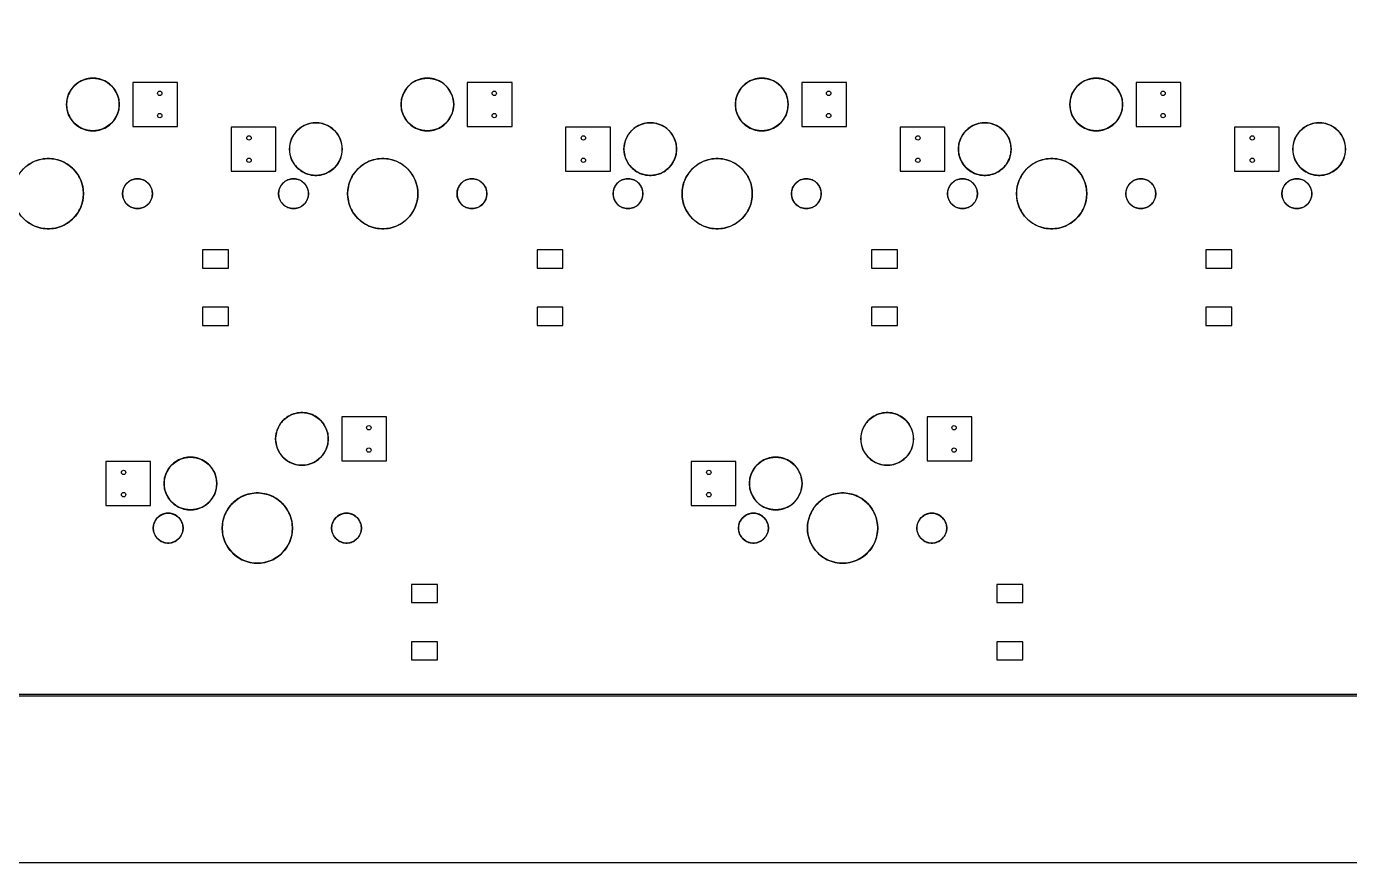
# Model space of a CAD drawing. Header units: millimetres. Extents: x 0 to 248, y 0 to 95.
# Drawn here: x 51.1 to 126.5, y 0 to 47.6 of the extents above; entities that cross this region are included whole.
import ezdxf

# ---------------------------------------------------------------- set-up
doc = ezdxf.new("R2010")
doc.units = ezdxf.units.MM

msp = doc.modelspace()

# ---------------------------------------------------------------- linework, layer by layer
at = {"layer": '16_copper'}
for points in [[(59.753, 44.43), (57.203, 44.43), (57.203, 41.93), (59.753, 41.93)], [(78.803, 44.43), (76.252, 44.43), (76.252, 41.93), (78.803, 41.93)], [(97.853, 44.43), (95.303, 44.43), (95.303, 41.93), (97.853, 41.93)], [(116.903, 44.43), (114.353, 44.43), (114.353, 41.93), (116.903, 41.93)], [(65.353, 41.89), (62.803, 41.89), (62.803, 39.39), (65.353, 39.39)], [(84.403, 41.89), (81.853, 41.89), (81.853, 39.39), (84.403, 39.39)], [(103.453, 41.89), (100.903, 41.89), (100.903, 39.39), (103.453, 39.39)], [(122.503, 41.89), (119.953, 41.89), (119.953, 39.39), (122.503, 39.39)], [(62.65, 34.896), (61.175, 34.896), (61.175, 33.859), (62.65, 33.859)], [(81.7, 34.896), (80.226, 34.896), (80.226, 33.859), (81.7, 33.859)], [(100.75, 34.896), (99.276, 34.896), (99.276, 33.859), (100.75, 33.859)], [(119.8, 34.896), (118.326, 34.896), (118.326, 33.859), (119.8, 33.859)], [(62.65, 31.626), (61.175, 31.626), (61.175, 30.589), (62.65, 30.589)], [(81.7, 31.626), (80.226, 31.626), (80.226, 30.589), (81.7, 30.589)], [(100.75, 31.626), (99.276, 31.626), (99.276, 30.589), (100.75, 30.589)], [(119.8, 31.626), (118.326, 31.626), (118.326, 30.589), (119.8, 30.589)], [(71.659, 25.38), (69.109, 25.38), (69.109, 22.88), (71.659, 22.88)], [(104.996, 25.38), (102.446, 25.38), (102.446, 22.88), (104.996, 22.88)], [(58.209, 22.84), (55.659, 22.84), (55.659, 20.34), (58.209, 20.34)], [(91.546, 22.84), (88.996, 22.84), (88.996, 20.34), (91.546, 20.34)], [(74.556, 15.846), (73.082, 15.846), (73.082, 14.809), (74.556, 14.809)], [(107.893, 15.846), (106.419, 15.846), (106.419, 14.809), (107.893, 14.809)], [(74.556, 12.576), (73.082, 12.576), (73.082, 11.539), (74.556, 11.539)], [(107.893, 12.576), (106.419, 12.576), (106.419, 11.539), (107.893, 11.539)]]:
    msp.add_lwpolyline(points, close=True, dxfattribs=at)
at = {"layer": '1_copper'}
msp.add_lwpolyline([(9.563, 9.563), (9.563, 85.687), (238.087, 85.687), (238.087, 9.563)], close=True, dxfattribs=at)
msp.add_lwpolyline([(9.525, 9.487), (238.125, 9.487)], dxfattribs=at)
at = {"layer": 'drills_NPTH'}
for centre, radius in [((54.928, 43.18), 1.5), ((73.978, 43.18), 1.5), ((93.028, 43.18), 1.5), ((112.078, 43.18), 1.5), ((67.627, 40.64), 1.5), ((86.678, 40.64), 1.5), ((105.728, 40.64), 1.5), ((124.778, 40.64), 1.5), ((52.388, 38.1), 2), ((71.438, 38.1), 2), ((90.488, 38.1), 2), ((109.538, 38.1), 2), ((57.468, 38.1), 0.85), ((66.358, 38.1), 0.85), ((76.517, 38.1), 0.85), ((85.407, 38.1), 0.85), ((95.568, 38.1), 0.85), ((104.458, 38.1), 0.85), ((114.618, 38.1), 0.85), ((123.508, 38.1), 0.85), ((66.834, 24.13), 1.5), ((100.171, 24.13), 1.5), ((60.484, 21.59), 1.5), ((93.821, 21.59), 1.5), ((64.294, 19.05), 2), ((97.631, 19.05), 2), ((59.214, 19.05), 0.85), ((69.374, 19.05), 0.85), ((92.551, 19.05), 0.85), ((102.711, 19.05), 0.85)]:
    msp.add_circle(centre, radius, dxfattribs=at)
at = {"layer": 'drills_PTH'}
for centre in [(58.738, 43.815), (77.788, 43.815), (96.838, 43.815), (115.888, 43.815), (58.738, 42.545), (77.788, 42.545), (96.838, 42.545), (115.888, 42.545), (63.818, 41.275), (82.868, 41.275), (101.918, 41.275), (120.968, 41.275), (63.818, 40.005), (82.868, 40.005), (101.918, 40.005), (120.968, 40.005), (70.644, 24.765), (103.981, 24.765), (70.644, 23.495), (103.981, 23.495), (56.674, 22.225), (90.011, 22.225), (56.674, 20.955), (90.011, 20.955)]:
    msp.add_circle(centre, 0.125, dxfattribs=at)
at = {"layer": 'holes'}
for points in [[(53.428, 43.126), (53.435, 43.02), (53.45, 42.913), (53.473, 42.809), (53.503, 42.706), (53.541, 42.606), (53.585, 42.508), (53.637, 42.414), (53.695, 42.324), (53.759, 42.238), (53.829, 42.157), (53.905, 42.081), (53.986, 42.011), (54.071, 41.947), (54.162, 41.889), (54.256, 41.838), (54.353, 41.793), (54.454, 41.756), (54.556, 41.726), (54.661, 41.703), (54.767, 41.688), (54.874, 41.68), (54.981, 41.68), (55.088, 41.688), (55.194, 41.703), (55.299, 41.726), (55.402, 41.756), (55.502, 41.793), (55.599, 41.838), (55.693, 41.889), (55.784, 41.947), (55.869, 42.011), (55.95, 42.081), (56.026, 42.157), (56.096, 42.238), (56.16, 42.324), (56.218, 42.414), (56.27, 42.508), (56.314, 42.606), (56.352, 42.706), (56.382, 42.809), (56.405, 42.913), (56.42, 43.02), (56.428, 43.126), (56.428, 43.234), (56.42, 43.34), (56.405, 43.447), (56.382, 43.551), (56.352, 43.654), (56.314, 43.754), (56.27, 43.852), (56.218, 43.946), (56.16, 44.036), (56.096, 44.122), (56.026, 44.203), (55.95, 44.279), (55.869, 44.349), (55.784, 44.413), (55.693, 44.471), (55.599, 44.522), (55.502, 44.567), (55.402, 44.604), (55.299, 44.634), (55.194, 44.657), (55.088, 44.672), (54.981, 44.68), (54.874, 44.68), (54.767, 44.672), (54.661, 44.657), (54.556, 44.634), (54.454, 44.604), (54.353, 44.567), (54.256, 44.522), (54.162, 44.471), (54.071, 44.413), (53.986, 44.349), (53.905, 44.279), (53.829, 44.203), (53.759, 44.122), (53.695, 44.036), (53.637, 43.946), (53.585, 43.852), (53.541, 43.754), (53.503, 43.654), (53.473, 43.551), (53.45, 43.447), (53.435, 43.34), (53.428, 43.234), (53.428, 43.126)], [(72.478, 43.126), (72.485, 43.02), (72.5, 42.913), (72.523, 42.809), (72.553, 42.706), (72.591, 42.606), (72.635, 42.508), (72.687, 42.414), (72.745, 42.324), (72.809, 42.238), (72.879, 42.157), (72.955, 42.081), (73.036, 42.011), (73.121, 41.947), (73.212, 41.889), (73.306, 41.838), (73.403, 41.793), (73.504, 41.756), (73.606, 41.726), (73.711, 41.703), (73.817, 41.688), (73.924, 41.68), (74.031, 41.68), (74.138, 41.688), (74.244, 41.703), (74.349, 41.726), (74.452, 41.756), (74.552, 41.793), (74.649, 41.838), (74.743, 41.889), (74.834, 41.947), (74.919, 42.011), (75, 42.081), (75.076, 42.157), (75.146, 42.238), (75.21, 42.324), (75.268, 42.414), (75.32, 42.508), (75.364, 42.606), (75.402, 42.706), (75.432, 42.809), (75.455, 42.913), (75.47, 43.02), (75.478, 43.126), (75.478, 43.234), (75.47, 43.34), (75.455, 43.447), (75.432, 43.551), (75.402, 43.654), (75.364, 43.754), (75.32, 43.852), (75.268, 43.946), (75.21, 44.036), (75.146, 44.122), (75.076, 44.203), (75, 44.279), (74.919, 44.349), (74.834, 44.413), (74.743, 44.471), (74.649, 44.522), (74.552, 44.567), (74.452, 44.604), (74.349, 44.634), (74.244, 44.657), (74.138, 44.672), (74.031, 44.68), (73.924, 44.68), (73.817, 44.672), (73.711, 44.657), (73.606, 44.634), (73.504, 44.604), (73.403, 44.567), (73.306, 44.522), (73.212, 44.471), (73.121, 44.413), (73.036, 44.349), (72.955, 44.279), (72.879, 44.203), (72.809, 44.122), (72.745, 44.036), (72.687, 43.946), (72.635, 43.852), (72.591, 43.754), (72.553, 43.654), (72.523, 43.551), (72.5, 43.447), (72.485, 43.34), (72.478, 43.234), (72.478, 43.126)], [(91.528, 43.126), (91.535, 43.02), (91.55, 42.913), (91.573, 42.809), (91.603, 42.706), (91.641, 42.606), (91.685, 42.508), (91.737, 42.414), (91.795, 42.324), (91.859, 42.238), (91.929, 42.157), (92.005, 42.081), (92.086, 42.011), (92.171, 41.947), (92.262, 41.889), (92.356, 41.838), (92.453, 41.793), (92.553, 41.756), (92.656, 41.726), (92.761, 41.703), (92.867, 41.688), (92.974, 41.68), (93.081, 41.68), (93.188, 41.688), (93.294, 41.703), (93.399, 41.726), (93.502, 41.756), (93.602, 41.793), (93.699, 41.838), (93.793, 41.889), (93.884, 41.947), (93.969, 42.011), (94.05, 42.081), (94.126, 42.157), (94.196, 42.238), (94.26, 42.324), (94.318, 42.414), (94.37, 42.508), (94.414, 42.606), (94.452, 42.706), (94.482, 42.809), (94.505, 42.913), (94.52, 43.02), (94.528, 43.126), (94.528, 43.234), (94.52, 43.34), (94.505, 43.447), (94.482, 43.551), (94.452, 43.654), (94.414, 43.754), (94.37, 43.852), (94.318, 43.946), (94.26, 44.036), (94.196, 44.122), (94.126, 44.203), (94.05, 44.279), (93.969, 44.349), (93.884, 44.413), (93.793, 44.471), (93.699, 44.522), (93.602, 44.567), (93.502, 44.604), (93.399, 44.634), (93.294, 44.657), (93.188, 44.672), (93.081, 44.68), (92.974, 44.68), (92.867, 44.672), (92.761, 44.657), (92.656, 44.634), (92.553, 44.604), (92.453, 44.567), (92.356, 44.522), (92.262, 44.471), (92.171, 44.413), (92.086, 44.349), (92.005, 44.279), (91.929, 44.203), (91.859, 44.122), (91.795, 44.036), (91.737, 43.946), (91.685, 43.852), (91.641, 43.754), (91.603, 43.654), (91.573, 43.551), (91.55, 43.447), (91.535, 43.34), (91.528, 43.234), (91.528, 43.126)], [(110.578, 43.126), (110.585, 43.02), (110.6, 42.913), (110.623, 42.809), (110.653, 42.706), (110.691, 42.606), (110.735, 42.508), (110.787, 42.414), (110.845, 42.324), (110.909, 42.238), (110.979, 42.157), (111.055, 42.081), (111.136, 42.011), (111.221, 41.947), (111.312, 41.889), (111.406, 41.838), (111.503, 41.793), (111.604, 41.756), (111.706, 41.726), (111.811, 41.703), (111.917, 41.688), (112.024, 41.68), (112.131, 41.68), (112.238, 41.688), (112.344, 41.703), (112.449, 41.726), (112.552, 41.756), (112.652, 41.793), (112.749, 41.838), (112.843, 41.889), (112.934, 41.947), (113.019, 42.011), (113.1, 42.081), (113.176, 42.157), (113.246, 42.238), (113.31, 42.324), (113.368, 42.414), (113.42, 42.508), (113.464, 42.606), (113.502, 42.706), (113.532, 42.809), (113.555, 42.913), (113.57, 43.02), (113.578, 43.126), (113.578, 43.234), (113.57, 43.34), (113.555, 43.447), (113.532, 43.551), (113.502, 43.654), (113.464, 43.754), (113.42, 43.852), (113.368, 43.946), (113.31, 44.036), (113.246, 44.122), (113.176, 44.203), (113.1, 44.279), (113.019, 44.349), (112.934, 44.413), (112.843, 44.471), (112.749, 44.522), (112.652, 44.567), (112.552, 44.604), (112.449, 44.634), (112.344, 44.657), (112.238, 44.672), (112.131, 44.68), (112.024, 44.68), (111.917, 44.672), (111.811, 44.657), (111.706, 44.634), (111.604, 44.604), (111.503, 44.567), (111.406, 44.522), (111.312, 44.471), (111.221, 44.413), (111.136, 44.349), (111.055, 44.279), (110.979, 44.203), (110.909, 44.122), (110.845, 44.036), (110.787, 43.946), (110.735, 43.852), (110.691, 43.754), (110.653, 43.654), (110.623, 43.551), (110.6, 43.447), (110.585, 43.34), (110.578, 43.234), (110.578, 43.126)], [(66.127, 40.586), (66.135, 40.48), (66.15, 40.373), (66.173, 40.269), (66.203, 40.166), (66.241, 40.066), (66.285, 39.968), (66.337, 39.874), (66.395, 39.784), (66.459, 39.698), (66.529, 39.617), (66.605, 39.541), (66.686, 39.471), (66.771, 39.407), (66.862, 39.349), (66.956, 39.298), (67.053, 39.253), (67.154, 39.216), (67.256, 39.186), (67.361, 39.163), (67.467, 39.148), (67.574, 39.14), (67.681, 39.14), (67.788, 39.148), (67.894, 39.163), (67.999, 39.186), (68.102, 39.216), (68.202, 39.253), (68.299, 39.298), (68.393, 39.349), (68.484, 39.407), (68.569, 39.471), (68.65, 39.541), (68.726, 39.617), (68.796, 39.698), (68.86, 39.784), (68.918, 39.874), (68.97, 39.968), (69.014, 40.066), (69.052, 40.166), (69.082, 40.269), (69.105, 40.373), (69.12, 40.48), (69.127, 40.586), (69.127, 40.694), (69.12, 40.8), (69.105, 40.907), (69.082, 41.011), (69.052, 41.114), (69.014, 41.214), (68.97, 41.312), (68.918, 41.406), (68.86, 41.496), (68.796, 41.582), (68.726, 41.663), (68.65, 41.739), (68.569, 41.809), (68.484, 41.873), (68.393, 41.931), (68.299, 41.982), (68.202, 42.027), (68.102, 42.064), (67.999, 42.094), (67.894, 42.117), (67.788, 42.132), (67.681, 42.14), (67.574, 42.14), (67.467, 42.132), (67.361, 42.117), (67.256, 42.094), (67.154, 42.064), (67.053, 42.027), (66.956, 41.982), (66.862, 41.931), (66.771, 41.873), (66.686, 41.809), (66.605, 41.739), (66.529, 41.663), (66.459, 41.582), (66.395, 41.496), (66.337, 41.406), (66.285, 41.312), (66.241, 41.214), (66.203, 41.114), (66.173, 41.011), (66.15, 40.907), (66.135, 40.8), (66.127, 40.694), (66.127, 40.586)], [(85.178, 40.586), (85.185, 40.48), (85.2, 40.373), (85.223, 40.269), (85.253, 40.166), (85.291, 40.066), (85.335, 39.968), (85.387, 39.874), (85.445, 39.784), (85.509, 39.698), (85.579, 39.617), (85.655, 39.541), (85.736, 39.471), (85.821, 39.407), (85.912, 39.349), (86.006, 39.298), (86.103, 39.253), (86.204, 39.216), (86.306, 39.186), (86.411, 39.163), (86.517, 39.148), (86.624, 39.14), (86.731, 39.14), (86.838, 39.148), (86.944, 39.163), (87.049, 39.186), (87.151, 39.216), (87.252, 39.253), (87.349, 39.298), (87.443, 39.349), (87.534, 39.407), (87.619, 39.471), (87.7, 39.541), (87.776, 39.617), (87.846, 39.698), (87.91, 39.784), (87.968, 39.874), (88.02, 39.968), (88.064, 40.066), (88.102, 40.166), (88.132, 40.269), (88.155, 40.373), (88.17, 40.48), (88.178, 40.586), (88.178, 40.694), (88.17, 40.8), (88.155, 40.907), (88.132, 41.011), (88.102, 41.114), (88.064, 41.214), (88.02, 41.312), (87.968, 41.406), (87.91, 41.496), (87.846, 41.582), (87.776, 41.663), (87.7, 41.739), (87.619, 41.809), (87.534, 41.873), (87.443, 41.931), (87.349, 41.982), (87.252, 42.027), (87.151, 42.064), (87.049, 42.094), (86.944, 42.117), (86.838, 42.132), (86.731, 42.14), (86.624, 42.14), (86.517, 42.132), (86.411, 42.117), (86.306, 42.094), (86.204, 42.064), (86.103, 42.027), (86.006, 41.982), (85.912, 41.931), (85.821, 41.873), (85.736, 41.809), (85.655, 41.739), (85.579, 41.663), (85.509, 41.582), (85.445, 41.496), (85.387, 41.406), (85.335, 41.312), (85.291, 41.214), (85.253, 41.114), (85.223, 41.011), (85.2, 40.907), (85.185, 40.8), (85.178, 40.694), (85.178, 40.586)], [(104.228, 40.586), (104.235, 40.48), (104.25, 40.373), (104.273, 40.269), (104.303, 40.166), (104.341, 40.066), (104.385, 39.968), (104.437, 39.874), (104.495, 39.784), (104.559, 39.698), (104.629, 39.617), (104.705, 39.541), (104.786, 39.471), (104.871, 39.407), (104.962, 39.349), (105.056, 39.298), (105.153, 39.253), (105.254, 39.216), (105.356, 39.186), (105.461, 39.163), (105.567, 39.148), (105.674, 39.14), (105.781, 39.14), (105.888, 39.148), (105.994, 39.163), (106.099, 39.186), (106.202, 39.216), (106.302, 39.253), (106.399, 39.298), (106.493, 39.349), (106.584, 39.407), (106.669, 39.471), (106.75, 39.541), (106.826, 39.617), (106.896, 39.698), (106.96, 39.784), (107.018, 39.874), (107.07, 39.968), (107.114, 40.066), (107.152, 40.166), (107.182, 40.269), (107.205, 40.373), (107.22, 40.48), (107.228, 40.586), (107.228, 40.694), (107.22, 40.8), (107.205, 40.907), (107.182, 41.011), (107.152, 41.114), (107.114, 41.214), (107.07, 41.312), (107.018, 41.406), (106.96, 41.496), (106.896, 41.582), (106.826, 41.663), (106.75, 41.739), (106.669, 41.809), (106.584, 41.873), (106.493, 41.931), (106.399, 41.982), (106.302, 42.027), (106.202, 42.064), (106.099, 42.094), (105.994, 42.117), (105.888, 42.132), (105.781, 42.14), (105.674, 42.14), (105.567, 42.132), (105.461, 42.117), (105.356, 42.094), (105.254, 42.064), (105.153, 42.027), (105.056, 41.982), (104.962, 41.931), (104.871, 41.873), (104.786, 41.809), (104.705, 41.739), (104.629, 41.663), (104.559, 41.582), (104.495, 41.496), (104.437, 41.406), (104.385, 41.312), (104.341, 41.214), (104.303, 41.114), (104.273, 41.011), (104.25, 40.907), (104.235, 40.8), (104.228, 40.694), (104.228, 40.586)], [(123.278, 40.586), (123.285, 40.48), (123.3, 40.373), (123.323, 40.269), (123.353, 40.166), (123.391, 40.066), (123.435, 39.968), (123.487, 39.874), (123.545, 39.784), (123.609, 39.698), (123.679, 39.617), (123.755, 39.541), (123.836, 39.471), (123.921, 39.407), (124.012, 39.349), (124.106, 39.298), (124.203, 39.253), (124.303, 39.216), (124.406, 39.186), (124.511, 39.163), (124.617, 39.148), (124.724, 39.14), (124.831, 39.14), (124.938, 39.148), (125.044, 39.163), (125.149, 39.186), (125.252, 39.216), (125.352, 39.253), (125.449, 39.298), (125.543, 39.349), (125.634, 39.407), (125.719, 39.471), (125.8, 39.541), (125.876, 39.617), (125.946, 39.698), (126.01, 39.784), (126.068, 39.874), (126.12, 39.968), (126.164, 40.066), (126.202, 40.166), (126.232, 40.269), (126.255, 40.373), (126.27, 40.48), (126.278, 40.586), (126.278, 40.694), (126.27, 40.8), (126.255, 40.907), (126.232, 41.011), (126.202, 41.114), (126.164, 41.214), (126.12, 41.312), (126.068, 41.406), (126.01, 41.496), (125.946, 41.582), (125.876, 41.663), (125.8, 41.739), (125.719, 41.809), (125.634, 41.873), (125.543, 41.931), (125.449, 41.982), (125.352, 42.027), (125.252, 42.064), (125.149, 42.094), (125.044, 42.117), (124.938, 42.132), (124.831, 42.14), (124.724, 42.14), (124.617, 42.132), (124.511, 42.117), (124.406, 42.094), (124.303, 42.064), (124.203, 42.027), (124.106, 41.982), (124.012, 41.931), (123.921, 41.873), (123.836, 41.809), (123.755, 41.739), (123.679, 41.663), (123.609, 41.582), (123.545, 41.496), (123.487, 41.406), (123.435, 41.312), (123.391, 41.214), (123.353, 41.114), (123.323, 41.011), (123.3, 40.907), (123.285, 40.8), (123.278, 40.694), (123.278, 40.586)], [(69.438, 38.04), (69.445, 37.919), (69.459, 37.799), (69.481, 37.68), (69.51, 37.563), (69.546, 37.447), (69.589, 37.334), (69.639, 37.224), (69.695, 37.117), (69.757, 37.014), (69.826, 36.914), (69.9, 36.819), (69.981, 36.729), (70.066, 36.643), (70.156, 36.563), (70.252, 36.488), (70.351, 36.42), (70.455, 36.357), (70.562, 36.301), (70.672, 36.251), (70.785, 36.209), (70.9, 36.173), (71.018, 36.144), (71.136, 36.122), (71.256, 36.107), (71.377, 36.1), (71.498, 36.1), (71.619, 36.107), (71.739, 36.122), (71.857, 36.144), (71.975, 36.173), (72.09, 36.209), (72.203, 36.251), (72.313, 36.301), (72.42, 36.357), (72.524, 36.42), (72.623, 36.488), (72.719, 36.563), (72.809, 36.643), (72.894, 36.729), (72.975, 36.819), (73.049, 36.914), (73.118, 37.014), (73.18, 37.117), (73.236, 37.224), (73.286, 37.334), (73.329, 37.447), (73.365, 37.563), (73.394, 37.68), (73.416, 37.799), (73.43, 37.919), (73.438, 38.04), (73.438, 38.16), (73.43, 38.281), (73.416, 38.401), (73.394, 38.52), (73.365, 38.637), (73.329, 38.753), (73.286, 38.866), (73.236, 38.976), (73.18, 39.083), (73.118, 39.186), (73.049, 39.286), (72.975, 39.381), (72.894, 39.471), (72.809, 39.557), (72.719, 39.637), (72.623, 39.712), (72.524, 39.78), (72.42, 39.843), (72.313, 39.899), (72.203, 39.949), (72.09, 39.991), (71.975, 40.027), (71.857, 40.056), (71.739, 40.078), (71.619, 40.093), (71.498, 40.1), (71.377, 40.1), (71.256, 40.093), (71.136, 40.078), (71.018, 40.056), (70.9, 40.027), (70.785, 39.991), (70.672, 39.949), (70.562, 39.899), (70.455, 39.843), (70.351, 39.78), (70.252, 39.712), (70.156, 39.637), (70.066, 39.557), (69.981, 39.471), (69.9, 39.381), (69.826, 39.286), (69.757, 39.186), (69.695, 39.083), (69.639, 38.976), (69.589, 38.866), (69.546, 38.753), (69.51, 38.637), (69.481, 38.52), (69.459, 38.401), (69.445, 38.281), (69.438, 38.16), (69.438, 38.04)], [(88.487, 38.04), (88.495, 37.919), (88.509, 37.799), (88.531, 37.68), (88.56, 37.563), (88.596, 37.447), (88.639, 37.334), (88.689, 37.224), (88.745, 37.117), (88.807, 37.014), (88.876, 36.914), (88.95, 36.819), (89.031, 36.729), (89.116, 36.643), (89.206, 36.563), (89.302, 36.488), (89.401, 36.42), (89.505, 36.357), (89.612, 36.301), (89.722, 36.251), (89.835, 36.209), (89.95, 36.173), (90.068, 36.144), (90.186, 36.122), (90.306, 36.107), (90.427, 36.1), (90.548, 36.1), (90.669, 36.107), (90.789, 36.122), (90.907, 36.144), (91.025, 36.173), (91.14, 36.209), (91.253, 36.251), (91.363, 36.301), (91.47, 36.357), (91.574, 36.42), (91.673, 36.488), (91.769, 36.563), (91.859, 36.643), (91.944, 36.729), (92.025, 36.819), (92.099, 36.914), (92.168, 37.014), (92.23, 37.117), (92.286, 37.224), (92.336, 37.334), (92.379, 37.447), (92.415, 37.563), (92.444, 37.68), (92.466, 37.799), (92.48, 37.919), (92.488, 38.04), (92.488, 38.16), (92.48, 38.281), (92.466, 38.401), (92.444, 38.52), (92.415, 38.637), (92.379, 38.753), (92.336, 38.866), (92.286, 38.976), (92.23, 39.083), (92.168, 39.186), (92.099, 39.286), (92.025, 39.381), (91.944, 39.471), (91.859, 39.557), (91.769, 39.637), (91.673, 39.712), (91.574, 39.78), (91.47, 39.843), (91.363, 39.899), (91.253, 39.949), (91.14, 39.991), (91.025, 40.027), (90.907, 40.056), (90.789, 40.078), (90.669, 40.093), (90.548, 40.1), (90.427, 40.1), (90.306, 40.093), (90.186, 40.078), (90.068, 40.056), (89.95, 40.027), (89.835, 39.991), (89.722, 39.949), (89.612, 39.899), (89.505, 39.843), (89.401, 39.78), (89.302, 39.712), (89.206, 39.637), (89.116, 39.557), (89.031, 39.471), (88.95, 39.381), (88.876, 39.286), (88.807, 39.186), (88.745, 39.083), (88.689, 38.976), (88.639, 38.866), (88.596, 38.753), (88.56, 38.637), (88.531, 38.52), (88.509, 38.401), (88.495, 38.281), (88.487, 38.16), (88.487, 38.04)], [(107.538, 38.04), (107.545, 37.919), (107.559, 37.799), (107.581, 37.68), (107.61, 37.563), (107.646, 37.447), (107.689, 37.334), (107.739, 37.224), (107.795, 37.117), (107.857, 37.014), (107.926, 36.914), (108, 36.819), (108.081, 36.729), (108.166, 36.643), (108.256, 36.563), (108.352, 36.488), (108.451, 36.42), (108.555, 36.357), (108.662, 36.301), (108.772, 36.251), (108.885, 36.209), (109, 36.173), (109.118, 36.144), (109.236, 36.122), (109.356, 36.107), (109.477, 36.1), (109.598, 36.1), (109.719, 36.107), (109.839, 36.122), (109.957, 36.144), (110.075, 36.173), (110.19, 36.209), (110.303, 36.251), (110.413, 36.301), (110.52, 36.357), (110.624, 36.42), (110.723, 36.488), (110.819, 36.563), (110.909, 36.643), (110.994, 36.729), (111.075, 36.819), (111.149, 36.914), (111.218, 37.014), (111.28, 37.117), (111.336, 37.224), (111.386, 37.334), (111.429, 37.447), (111.465, 37.563), (111.494, 37.68), (111.516, 37.799), (111.53, 37.919), (111.538, 38.04), (111.538, 38.16), (111.53, 38.281), (111.516, 38.401), (111.494, 38.52), (111.465, 38.637), (111.429, 38.753), (111.386, 38.866), (111.336, 38.976), (111.28, 39.083), (111.218, 39.186), (111.149, 39.286), (111.075, 39.381), (110.994, 39.471), (110.909, 39.557), (110.819, 39.637), (110.723, 39.712), (110.624, 39.78), (110.52, 39.843), (110.413, 39.899), (110.303, 39.949), (110.19, 39.991), (110.075, 40.027), (109.957, 40.056), (109.839, 40.078), (109.719, 40.093), (109.598, 40.1), (109.477, 40.1), (109.356, 40.093), (109.236, 40.078), (109.118, 40.056), (109, 40.027), (108.885, 39.991), (108.772, 39.949), (108.662, 39.899), (108.555, 39.843), (108.451, 39.78), (108.352, 39.712), (108.256, 39.637), (108.166, 39.557), (108.081, 39.471), (108, 39.381), (107.926, 39.286), (107.857, 39.186), (107.795, 39.083), (107.739, 38.976), (107.689, 38.866), (107.646, 38.753), (107.61, 38.637), (107.581, 38.52), (107.559, 38.401), (107.545, 38.281), (107.538, 38.16), (107.538, 38.04)], [(56.617, 38.063), (56.624, 37.989), (56.637, 37.916), (56.656, 37.844), (56.681, 37.774), (56.713, 37.707), (56.75, 37.643), (56.793, 37.582), (56.84, 37.525), (56.893, 37.473), (56.95, 37.425), (57.01, 37.382), (57.075, 37.345), (57.142, 37.314), (57.212, 37.289), (57.283, 37.269), (57.356, 37.256), (57.43, 37.25), (57.505, 37.25), (57.579, 37.256), (57.652, 37.269), (57.723, 37.289), (57.793, 37.314), (57.86, 37.345), (57.925, 37.382), (57.985, 37.425), (58.042, 37.473), (58.095, 37.525), (58.142, 37.582), (58.185, 37.643), (58.222, 37.707), (58.254, 37.774), (58.279, 37.844), (58.298, 37.916), (58.311, 37.989), (58.318, 38.063), (58.318, 38.137), (58.311, 38.211), (58.298, 38.284), (58.279, 38.356), (58.254, 38.426), (58.222, 38.493), (58.185, 38.557), (58.142, 38.618), (58.095, 38.675), (58.042, 38.727), (57.985, 38.775), (57.925, 38.818), (57.86, 38.855), (57.793, 38.886), (57.723, 38.911), (57.652, 38.931), (57.579, 38.944), (57.505, 38.95), (57.43, 38.95), (57.356, 38.944), (57.283, 38.931), (57.212, 38.911), (57.142, 38.886), (57.075, 38.855), (57.01, 38.818), (56.95, 38.775), (56.893, 38.727), (56.84, 38.675), (56.793, 38.618), (56.75, 38.557), (56.713, 38.493), (56.681, 38.426), (56.656, 38.356), (56.637, 38.284), (56.624, 38.211), (56.617, 38.137), (56.617, 38.063)], [(65.508, 38.063), (65.514, 37.989), (65.527, 37.916), (65.546, 37.844), (65.571, 37.774), (65.603, 37.707), (65.64, 37.643), (65.683, 37.582), (65.73, 37.525), (65.783, 37.473), (65.84, 37.425), (65.9, 37.382), (65.965, 37.345), (66.032, 37.314), (66.102, 37.289), (66.173, 37.269), (66.246, 37.256), (66.32, 37.25), (66.395, 37.25), (66.469, 37.256), (66.542, 37.269), (66.613, 37.289), (66.683, 37.314), (66.75, 37.345), (66.815, 37.382), (66.875, 37.425), (66.932, 37.473), (66.985, 37.525), (67.032, 37.582), (67.075, 37.643), (67.112, 37.707), (67.144, 37.774), (67.169, 37.844), (67.188, 37.916), (67.201, 37.989), (67.208, 38.063), (67.208, 38.137), (67.201, 38.211), (67.188, 38.284), (67.169, 38.356), (67.144, 38.426), (67.112, 38.493), (67.075, 38.557), (67.032, 38.618), (66.985, 38.675), (66.932, 38.727), (66.875, 38.775), (66.815, 38.818), (66.75, 38.855), (66.683, 38.886), (66.613, 38.911), (66.542, 38.931), (66.469, 38.944), (66.395, 38.95), (66.32, 38.95), (66.246, 38.944), (66.173, 38.931), (66.102, 38.911), (66.032, 38.886), (65.965, 38.855), (65.9, 38.818), (65.84, 38.775), (65.783, 38.727), (65.73, 38.675), (65.683, 38.618), (65.64, 38.557), (65.603, 38.493), (65.571, 38.426), (65.546, 38.356), (65.527, 38.284), (65.514, 38.211), (65.508, 38.137), (65.508, 38.063)], [(75.668, 38.063), (75.674, 37.989), (75.687, 37.916), (75.706, 37.844), (75.731, 37.774), (75.763, 37.707), (75.8, 37.643), (75.843, 37.582), (75.89, 37.525), (75.943, 37.473), (76, 37.425), (76.06, 37.382), (76.125, 37.345), (76.192, 37.314), (76.262, 37.289), (76.333, 37.269), (76.406, 37.256), (76.48, 37.25), (76.555, 37.25), (76.629, 37.256), (76.702, 37.269), (76.773, 37.289), (76.843, 37.314), (76.91, 37.345), (76.975, 37.382), (77.035, 37.425), (77.092, 37.473), (77.145, 37.525), (77.192, 37.582), (77.235, 37.643), (77.272, 37.707), (77.304, 37.774), (77.329, 37.844), (77.348, 37.916), (77.361, 37.989), (77.368, 38.063), (77.368, 38.137), (77.361, 38.211), (77.348, 38.284), (77.329, 38.356), (77.304, 38.426), (77.272, 38.493), (77.235, 38.557), (77.192, 38.618), (77.145, 38.675), (77.092, 38.727), (77.035, 38.775), (76.975, 38.818), (76.91, 38.855), (76.843, 38.886), (76.773, 38.911), (76.702, 38.931), (76.629, 38.944), (76.555, 38.95), (76.48, 38.95), (76.406, 38.944), (76.333, 38.931), (76.262, 38.911), (76.192, 38.886), (76.125, 38.855), (76.06, 38.818), (76, 38.775), (75.943, 38.727), (75.89, 38.675), (75.843, 38.618), (75.8, 38.557), (75.763, 38.493), (75.731, 38.426), (75.706, 38.356), (75.687, 38.284), (75.674, 38.211), (75.668, 38.137), (75.668, 38.063)], [(84.558, 38.063), (84.564, 37.989), (84.577, 37.916), (84.596, 37.844), (84.621, 37.774), (84.653, 37.707), (84.69, 37.643), (84.733, 37.582), (84.78, 37.525), (84.833, 37.473), (84.89, 37.425), (84.95, 37.382), (85.015, 37.345), (85.082, 37.314), (85.152, 37.289), (85.223, 37.269), (85.296, 37.256), (85.37, 37.25), (85.445, 37.25), (85.519, 37.256), (85.592, 37.269), (85.663, 37.289), (85.733, 37.314), (85.8, 37.345), (85.865, 37.382), (85.925, 37.425), (85.982, 37.473), (86.035, 37.525), (86.082, 37.582), (86.125, 37.643), (86.162, 37.707), (86.194, 37.774), (86.219, 37.844), (86.238, 37.916), (86.251, 37.989), (86.258, 38.063), (86.258, 38.137), (86.251, 38.211), (86.238, 38.284), (86.219, 38.356), (86.194, 38.426), (86.162, 38.493), (86.125, 38.557), (86.082, 38.618), (86.035, 38.675), (85.982, 38.727), (85.925, 38.775), (85.865, 38.818), (85.8, 38.855), (85.733, 38.886), (85.663, 38.911), (85.592, 38.931), (85.519, 38.944), (85.445, 38.95), (85.37, 38.95), (85.296, 38.944), (85.223, 38.931), (85.152, 38.911), (85.082, 38.886), (85.015, 38.855), (84.95, 38.818), (84.89, 38.775), (84.833, 38.727), (84.78, 38.675), (84.733, 38.618), (84.69, 38.557), (84.653, 38.493), (84.621, 38.426), (84.596, 38.356), (84.577, 38.284), (84.564, 38.211), (84.558, 38.137), (84.558, 38.063)], [(94.718, 38.063), (94.724, 37.989), (94.737, 37.916), (94.756, 37.844), (94.781, 37.774), (94.813, 37.707), (94.85, 37.643), (94.893, 37.582), (94.94, 37.525), (94.993, 37.473), (95.05, 37.425), (95.11, 37.382), (95.175, 37.345), (95.242, 37.314), (95.312, 37.289), (95.383, 37.269), (95.456, 37.256), (95.53, 37.25), (95.605, 37.25), (95.679, 37.256), (95.752, 37.269), (95.823, 37.289), (95.893, 37.314), (95.96, 37.345), (96.025, 37.382), (96.085, 37.425), (96.142, 37.473), (96.195, 37.525), (96.242, 37.582), (96.285, 37.643), (96.322, 37.707), (96.354, 37.774), (96.379, 37.844), (96.398, 37.916), (96.411, 37.989), (96.418, 38.063), (96.418, 38.137), (96.411, 38.211), (96.398, 38.284), (96.379, 38.356), (96.354, 38.426), (96.322, 38.493), (96.285, 38.557), (96.242, 38.618), (96.195, 38.675), (96.142, 38.727), (96.085, 38.775), (96.025, 38.818), (95.96, 38.855), (95.893, 38.886), (95.823, 38.911), (95.752, 38.931), (95.679, 38.944), (95.605, 38.95), (95.53, 38.95), (95.456, 38.944), (95.383, 38.931), (95.312, 38.911), (95.242, 38.886), (95.175, 38.855), (95.11, 38.818), (95.05, 38.775), (94.993, 38.727), (94.94, 38.675), (94.893, 38.618), (94.85, 38.557), (94.813, 38.493), (94.781, 38.426), (94.756, 38.356), (94.737, 38.284), (94.724, 38.211), (94.718, 38.137), (94.718, 38.063)], [(103.608, 38.063), (103.614, 37.989), (103.627, 37.916), (103.646, 37.844), (103.671, 37.774), (103.703, 37.707), (103.74, 37.643), (103.783, 37.582), (103.83, 37.525), (103.883, 37.473), (103.94, 37.425), (104, 37.382), (104.065, 37.345), (104.132, 37.314), (104.202, 37.289), (104.273, 37.269), (104.346, 37.256), (104.42, 37.25), (104.495, 37.25), (104.569, 37.256), (104.642, 37.269), (104.713, 37.289), (104.783, 37.314), (104.85, 37.345), (104.915, 37.382), (104.975, 37.425), (105.032, 37.473), (105.085, 37.525), (105.132, 37.582), (105.175, 37.643), (105.212, 37.707), (105.244, 37.774), (105.269, 37.844), (105.288, 37.916), (105.301, 37.989), (105.308, 38.063), (105.308, 38.137), (105.301, 38.211), (105.288, 38.284), (105.269, 38.356), (105.244, 38.426), (105.212, 38.493), (105.175, 38.557), (105.132, 38.618), (105.085, 38.675), (105.032, 38.727), (104.975, 38.775), (104.915, 38.818), (104.85, 38.855), (104.783, 38.886), (104.713, 38.911), (104.642, 38.931), (104.569, 38.944), (104.495, 38.95), (104.42, 38.95), (104.346, 38.944), (104.273, 38.931), (104.202, 38.911), (104.132, 38.886), (104.065, 38.855), (104, 38.818), (103.94, 38.775), (103.883, 38.727), (103.83, 38.675), (103.783, 38.618), (103.74, 38.557), (103.703, 38.493), (103.671, 38.426), (103.646, 38.356), (103.627, 38.284), (103.614, 38.211), (103.608, 38.137), (103.608, 38.063)], [(113.768, 38.063), (113.774, 37.989), (113.787, 37.916), (113.806, 37.844), (113.831, 37.774), (113.863, 37.707), (113.9, 37.643), (113.943, 37.582), (113.99, 37.525), (114.043, 37.473), (114.1, 37.425), (114.16, 37.382), (114.225, 37.345), (114.292, 37.314), (114.362, 37.289), (114.433, 37.269), (114.506, 37.256), (114.58, 37.25), (114.655, 37.25), (114.729, 37.256), (114.802, 37.269), (114.873, 37.289), (114.943, 37.314), (115.01, 37.345), (115.075, 37.382), (115.135, 37.425), (115.192, 37.473), (115.245, 37.525), (115.292, 37.582), (115.335, 37.643), (115.372, 37.707), (115.404, 37.774), (115.429, 37.844), (115.448, 37.916), (115.461, 37.989), (115.468, 38.063), (115.468, 38.137), (115.461, 38.211), (115.448, 38.284), (115.429, 38.356), (115.404, 38.426), (115.372, 38.493), (115.335, 38.557), (115.292, 38.618), (115.245, 38.675), (115.192, 38.727), (115.135, 38.775), (115.075, 38.818), (115.01, 38.855), (114.943, 38.886), (114.873, 38.911), (114.802, 38.931), (114.729, 38.944), (114.655, 38.95), (114.58, 38.95), (114.506, 38.944), (114.433, 38.931), (114.362, 38.911), (114.292, 38.886), (114.225, 38.855), (114.16, 38.818), (114.1, 38.775), (114.043, 38.727), (113.99, 38.675), (113.943, 38.618), (113.9, 38.557), (113.863, 38.493), (113.831, 38.426), (113.806, 38.356), (113.787, 38.284), (113.774, 38.211), (113.768, 38.137), (113.768, 38.063)], [(122.657, 38.063), (122.664, 37.989), (122.677, 37.916), (122.696, 37.844), (122.721, 37.774), (122.753, 37.707), (122.79, 37.643), (122.833, 37.582), (122.88, 37.525), (122.933, 37.473), (122.99, 37.425), (123.05, 37.382), (123.115, 37.345), (123.182, 37.314), (123.252, 37.289), (123.323, 37.269), (123.396, 37.256), (123.47, 37.25), (123.545, 37.25), (123.619, 37.256), (123.692, 37.269), (123.763, 37.289), (123.833, 37.314), (123.9, 37.345), (123.965, 37.382), (124.025, 37.425), (124.082, 37.473), (124.135, 37.525), (124.182, 37.582), (124.225, 37.643), (124.262, 37.707), (124.294, 37.774), (124.319, 37.844), (124.338, 37.916), (124.351, 37.989), (124.358, 38.063), (124.358, 38.137), (124.351, 38.211), (124.338, 38.284), (124.319, 38.356), (124.294, 38.426), (124.262, 38.493), (124.225, 38.557), (124.182, 38.618), (124.135, 38.675), (124.082, 38.727), (124.025, 38.775), (123.965, 38.818), (123.9, 38.855), (123.833, 38.886), (123.763, 38.911), (123.692, 38.931), (123.619, 38.944), (123.545, 38.95), (123.47, 38.95), (123.396, 38.944), (123.323, 38.931), (123.252, 38.911), (123.182, 38.886), (123.115, 38.855), (123.05, 38.818), (122.99, 38.775), (122.933, 38.727), (122.88, 38.675), (122.833, 38.618), (122.79, 38.557), (122.753, 38.493), (122.721, 38.426), (122.696, 38.356), (122.677, 38.284), (122.664, 38.211), (122.657, 38.137), (122.657, 38.063)], [(65.334, 24.076), (65.341, 23.97), (65.357, 23.864), (65.379, 23.759), (65.41, 23.656), (65.447, 23.556), (65.492, 23.458), (65.543, 23.364), (65.601, 23.274), (65.665, 23.188), (65.735, 23.107), (65.811, 23.031), (65.892, 22.961), (65.978, 22.897), (66.068, 22.839), (66.162, 22.788), (66.259, 22.743), (66.36, 22.706), (66.463, 22.676), (66.567, 22.653), (66.673, 22.638), (66.78, 22.63), (66.887, 22.63), (66.994, 22.638), (67.1, 22.653), (67.205, 22.676), (67.308, 22.706), (67.408, 22.743), (67.506, 22.788), (67.6, 22.839), (67.69, 22.897), (67.776, 22.961), (67.857, 23.031), (67.932, 23.107), (68.002, 23.188), (68.067, 23.274), (68.125, 23.364), (68.176, 23.458), (68.22, 23.556), (68.258, 23.656), (68.288, 23.759), (68.311, 23.864), (68.326, 23.97), (68.334, 24.076), (68.334, 24.184), (68.326, 24.29), (68.311, 24.396), (68.288, 24.501), (68.258, 24.604), (68.22, 24.704), (68.176, 24.802), (68.125, 24.896), (68.067, 24.986), (68.002, 25.072), (67.932, 25.153), (67.857, 25.229), (67.776, 25.299), (67.69, 25.363), (67.6, 25.421), (67.506, 25.472), (67.408, 25.517), (67.308, 25.554), (67.205, 25.584), (67.1, 25.607), (66.994, 25.622), (66.887, 25.63), (66.78, 25.63), (66.673, 25.622), (66.567, 25.607), (66.463, 25.584), (66.36, 25.554), (66.259, 25.517), (66.162, 25.472), (66.068, 25.421), (65.978, 25.363), (65.892, 25.299), (65.811, 25.229), (65.735, 25.153), (65.665, 25.072), (65.601, 24.986), (65.543, 24.896), (65.492, 24.802), (65.447, 24.704), (65.41, 24.604), (65.379, 24.501), (65.357, 24.396), (65.341, 24.29), (65.334, 24.184), (65.334, 24.076)], [(98.671, 24.076), (98.679, 23.97), (98.694, 23.864), (98.717, 23.759), (98.747, 23.656), (98.785, 23.556), (98.829, 23.458), (98.88, 23.364), (98.938, 23.274), (99.003, 23.188), (99.073, 23.107), (99.148, 23.031), (99.229, 22.961), (99.315, 22.897), (99.405, 22.839), (99.499, 22.788), (99.597, 22.743), (99.697, 22.706), (99.8, 22.676), (99.905, 22.653), (100.011, 22.638), (100.118, 22.63), (100.225, 22.63), (100.332, 22.638), (100.438, 22.653), (100.542, 22.676), (100.645, 22.706), (100.746, 22.743), (100.843, 22.788), (100.937, 22.839), (101.027, 22.897), (101.113, 22.961), (101.194, 23.031), (101.27, 23.107), (101.34, 23.188), (101.404, 23.274), (101.462, 23.364), (101.513, 23.458), (101.558, 23.556), (101.595, 23.656), (101.626, 23.759), (101.648, 23.864), (101.664, 23.97), (101.671, 24.076), (101.671, 24.184), (101.664, 24.29), (101.648, 24.396), (101.626, 24.501), (101.595, 24.604), (101.558, 24.704), (101.513, 24.802), (101.462, 24.896), (101.404, 24.986), (101.34, 25.072), (101.27, 25.153), (101.194, 25.229), (101.113, 25.299), (101.027, 25.363), (100.937, 25.421), (100.843, 25.472), (100.746, 25.517), (100.645, 25.554), (100.542, 25.584), (100.438, 25.607), (100.332, 25.622), (100.225, 25.63), (100.118, 25.63), (100.011, 25.622), (99.905, 25.607), (99.8, 25.584), (99.697, 25.554), (99.597, 25.517), (99.499, 25.472), (99.405, 25.421), (99.315, 25.363), (99.229, 25.299), (99.148, 25.229), (99.073, 25.153), (99.003, 25.072), (98.938, 24.986), (98.88, 24.896), (98.829, 24.802), (98.785, 24.704), (98.747, 24.604), (98.717, 24.501), (98.694, 24.396), (98.679, 24.29), (98.671, 24.184), (98.671, 24.076)], [(58.984, 21.536), (58.991, 21.43), (59.007, 21.324), (59.029, 21.219), (59.06, 21.116), (59.097, 21.016), (59.142, 20.918), (59.193, 20.824), (59.251, 20.734), (59.315, 20.648), (59.385, 20.567), (59.461, 20.491), (59.542, 20.421), (59.628, 20.357), (59.718, 20.299), (59.812, 20.248), (59.909, 20.203), (60.01, 20.166), (60.113, 20.136), (60.217, 20.113), (60.323, 20.098), (60.43, 20.09), (60.537, 20.09), (60.644, 20.098), (60.75, 20.113), (60.855, 20.136), (60.958, 20.166), (61.058, 20.203), (61.156, 20.248), (61.25, 20.299), (61.34, 20.357), (61.426, 20.421), (61.507, 20.491), (61.582, 20.567), (61.652, 20.648), (61.717, 20.734), (61.775, 20.824), (61.826, 20.918), (61.87, 21.016), (61.908, 21.116), (61.938, 21.219), (61.961, 21.324), (61.976, 21.43), (61.984, 21.536), (61.984, 21.644), (61.976, 21.75), (61.961, 21.857), (61.938, 21.961), (61.908, 22.064), (61.87, 22.164), (61.826, 22.262), (61.775, 22.356), (61.717, 22.446), (61.652, 22.532), (61.582, 22.613), (61.507, 22.689), (61.426, 22.759), (61.34, 22.823), (61.25, 22.881), (61.156, 22.932), (61.058, 22.977), (60.958, 23.014), (60.855, 23.044), (60.75, 23.067), (60.644, 23.082), (60.537, 23.09), (60.43, 23.09), (60.323, 23.082), (60.217, 23.067), (60.113, 23.044), (60.01, 23.014), (59.909, 22.977), (59.812, 22.932), (59.718, 22.881), (59.628, 22.823), (59.542, 22.759), (59.461, 22.689), (59.385, 22.613), (59.315, 22.532), (59.251, 22.446), (59.193, 22.356), (59.142, 22.262), (59.097, 22.164), (59.06, 22.064), (59.029, 21.961), (59.007, 21.857), (58.991, 21.75), (58.984, 21.644), (58.984, 21.536)], [(92.321, 21.536), (92.329, 21.43), (92.344, 21.324), (92.367, 21.219), (92.397, 21.116), (92.435, 21.016), (92.479, 20.918), (92.53, 20.824), (92.588, 20.734), (92.653, 20.648), (92.723, 20.567), (92.798, 20.491), (92.879, 20.421), (92.965, 20.357), (93.055, 20.299), (93.149, 20.248), (93.247, 20.203), (93.347, 20.166), (93.45, 20.136), (93.555, 20.113), (93.661, 20.098), (93.768, 20.09), (93.875, 20.09), (93.982, 20.098), (94.088, 20.113), (94.192, 20.136), (94.295, 20.166), (94.396, 20.203), (94.493, 20.248), (94.587, 20.299), (94.677, 20.357), (94.763, 20.421), (94.844, 20.491), (94.92, 20.567), (94.99, 20.648), (95.054, 20.734), (95.112, 20.824), (95.163, 20.918), (95.208, 21.016), (95.245, 21.116), (95.276, 21.219), (95.298, 21.324), (95.314, 21.43), (95.321, 21.536), (95.321, 21.644), (95.314, 21.75), (95.298, 21.857), (95.276, 21.961), (95.245, 22.064), (95.208, 22.164), (95.163, 22.262), (95.112, 22.356), (95.054, 22.446), (94.99, 22.532), (94.92, 22.613), (94.844, 22.689), (94.763, 22.759), (94.677, 22.823), (94.587, 22.881), (94.493, 22.932), (94.396, 22.977), (94.295, 23.014), (94.192, 23.044), (94.088, 23.067), (93.982, 23.082), (93.875, 23.09), (93.768, 23.09), (93.661, 23.082), (93.555, 23.067), (93.45, 23.044), (93.347, 23.014), (93.247, 22.977), (93.149, 22.932), (93.055, 22.881), (92.965, 22.823), (92.879, 22.759), (92.798, 22.689), (92.723, 22.613), (92.653, 22.532), (92.588, 22.446), (92.53, 22.356), (92.479, 22.262), (92.435, 22.164), (92.397, 22.064), (92.367, 21.961), (92.344, 21.857), (92.329, 21.75), (92.321, 21.644), (92.321, 21.536)], [(62.294, 18.99), (62.301, 18.869), (62.316, 18.749), (62.337, 18.63), (62.366, 18.513), (62.402, 18.397), (62.445, 18.284), (62.495, 18.174), (62.551, 18.067), (62.613, 17.964), (62.682, 17.864), (62.757, 17.769), (62.837, 17.679), (62.922, 17.593), (63.013, 17.513), (63.108, 17.438), (63.207, 17.37), (63.311, 17.307), (63.418, 17.251), (63.528, 17.201), (63.641, 17.159), (63.756, 17.123), (63.874, 17.094), (63.993, 17.072), (64.113, 17.057), (64.233, 17.05), (64.354, 17.05), (64.475, 17.057), (64.595, 17.072), (64.714, 17.094), (64.831, 17.123), (64.946, 17.159), (65.059, 17.201), (65.17, 17.251), (65.277, 17.307), (65.38, 17.37), (65.48, 17.438), (65.575, 17.513), (65.665, 17.593), (65.751, 17.679), (65.831, 17.769), (65.905, 17.864), (65.974, 17.964), (66.037, 18.067), (66.093, 18.174), (66.142, 18.284), (66.185, 18.397), (66.221, 18.513), (66.25, 18.63), (66.272, 18.749), (66.286, 18.869), (66.294, 18.99), (66.294, 19.11), (66.286, 19.231), (66.272, 19.351), (66.25, 19.47), (66.221, 19.587), (66.185, 19.703), (66.142, 19.816), (66.093, 19.926), (66.037, 20.033), (65.974, 20.136), (65.905, 20.236), (65.831, 20.331), (65.751, 20.421), (65.665, 20.507), (65.575, 20.587), (65.48, 20.662), (65.38, 20.73), (65.277, 20.793), (65.17, 20.849), (65.059, 20.899), (64.946, 20.941), (64.831, 20.977), (64.714, 21.006), (64.595, 21.028), (64.475, 21.043), (64.354, 21.05), (64.233, 21.05), (64.113, 21.043), (63.993, 21.028), (63.874, 21.006), (63.756, 20.977), (63.641, 20.941), (63.528, 20.899), (63.418, 20.849), (63.311, 20.793), (63.207, 20.73), (63.108, 20.662), (63.013, 20.587), (62.922, 20.507), (62.837, 20.421), (62.757, 20.331), (62.682, 20.236), (62.613, 20.136), (62.551, 20.033), (62.495, 19.926), (62.445, 19.816), (62.402, 19.703), (62.366, 19.587), (62.337, 19.47), (62.316, 19.351), (62.301, 19.231), (62.294, 19.11), (62.294, 18.99)], [(95.631, 18.99), (95.639, 18.869), (95.653, 18.749), (95.675, 18.63), (95.704, 18.513), (95.74, 18.397), (95.783, 18.284), (95.832, 18.174), (95.888, 18.067), (95.951, 17.964), (96.02, 17.864), (96.094, 17.769), (96.174, 17.679), (96.26, 17.593), (96.35, 17.513), (96.445, 17.438), (96.545, 17.37), (96.648, 17.307), (96.755, 17.251), (96.866, 17.201), (96.979, 17.159), (97.094, 17.123), (97.211, 17.094), (97.33, 17.072), (97.45, 17.057), (97.571, 17.05), (97.692, 17.05), (97.812, 17.057), (97.932, 17.072), (98.051, 17.094), (98.169, 17.123), (98.284, 17.159), (98.397, 17.201), (98.507, 17.251), (98.614, 17.307), (98.718, 17.37), (98.817, 17.438), (98.912, 17.513), (99.003, 17.593), (99.088, 17.679), (99.168, 17.769), (99.243, 17.864), (99.312, 17.964), (99.374, 18.067), (99.43, 18.174), (99.48, 18.284), (99.523, 18.397), (99.559, 18.513), (99.588, 18.63), (99.609, 18.749), (99.624, 18.869), (99.631, 18.99), (99.631, 19.11), (99.624, 19.231), (99.609, 19.351), (99.588, 19.47), (99.559, 19.587), (99.523, 19.703), (99.48, 19.816), (99.43, 19.926), (99.374, 20.033), (99.312, 20.136), (99.243, 20.236), (99.168, 20.331), (99.088, 20.421), (99.003, 20.507), (98.912, 20.587), (98.817, 20.662), (98.718, 20.73), (98.614, 20.793), (98.507, 20.849), (98.397, 20.899), (98.284, 20.941), (98.169, 20.977), (98.051, 21.006), (97.932, 21.028), (97.812, 21.043), (97.692, 21.05), (97.571, 21.05), (97.45, 21.043), (97.33, 21.028), (97.211, 21.006), (97.094, 20.977), (96.979, 20.941), (96.866, 20.899), (96.755, 20.849), (96.648, 20.793), (96.545, 20.73), (96.445, 20.662), (96.35, 20.587), (96.26, 20.507), (96.174, 20.421), (96.094, 20.331), (96.02, 20.236), (95.951, 20.136), (95.888, 20.033), (95.832, 19.926), (95.783, 19.816), (95.74, 19.703), (95.704, 19.587), (95.675, 19.47), (95.653, 19.351), (95.639, 19.231), (95.631, 19.11), (95.631, 18.99)], [(58.364, 19.013), (58.37, 18.939), (58.383, 18.866), (58.402, 18.794), (58.428, 18.724), (58.459, 18.657), (58.496, 18.593), (58.539, 18.532), (58.586, 18.475), (58.639, 18.423), (58.696, 18.375), (58.757, 18.332), (58.821, 18.295), (58.888, 18.264), (58.958, 18.239), (59.03, 18.219), (59.103, 18.206), (59.177, 18.2), (59.251, 18.2), (59.325, 18.206), (59.398, 18.219), (59.47, 18.239), (59.539, 18.264), (59.607, 18.295), (59.671, 18.332), (59.732, 18.375), (59.789, 18.423), (59.841, 18.475), (59.889, 18.532), (59.931, 18.593), (59.968, 18.657), (60, 18.724), (60.025, 18.794), (60.044, 18.866), (60.057, 18.939), (60.064, 19.013), (60.064, 19.087), (60.057, 19.161), (60.044, 19.234), (60.025, 19.306), (60, 19.376), (59.968, 19.443), (59.931, 19.507), (59.889, 19.568), (59.841, 19.625), (59.789, 19.677), (59.732, 19.725), (59.671, 19.768), (59.607, 19.805), (59.539, 19.836), (59.47, 19.861), (59.398, 19.881), (59.325, 19.894), (59.251, 19.9), (59.177, 19.9), (59.103, 19.894), (59.03, 19.881), (58.958, 19.861), (58.888, 19.836), (58.821, 19.805), (58.757, 19.768), (58.696, 19.725), (58.639, 19.677), (58.586, 19.625), (58.539, 19.568), (58.496, 19.507), (58.459, 19.443), (58.428, 19.376), (58.402, 19.306), (58.383, 19.234), (58.37, 19.161), (58.364, 19.087), (58.364, 19.013)], [(68.524, 19.013), (68.53, 18.939), (68.543, 18.866), (68.562, 18.794), (68.588, 18.724), (68.619, 18.657), (68.656, 18.593), (68.699, 18.532), (68.746, 18.475), (68.799, 18.423), (68.856, 18.375), (68.917, 18.332), (68.981, 18.295), (69.048, 18.264), (69.118, 18.239), (69.19, 18.219), (69.263, 18.206), (69.337, 18.2), (69.411, 18.2), (69.485, 18.206), (69.558, 18.219), (69.63, 18.239), (69.699, 18.264), (69.767, 18.295), (69.831, 18.332), (69.892, 18.375), (69.949, 18.423), (70.001, 18.475), (70.049, 18.532), (70.091, 18.593), (70.128, 18.657), (70.16, 18.724), (70.185, 18.794), (70.204, 18.866), (70.217, 18.939), (70.224, 19.013), (70.224, 19.087), (70.217, 19.161), (70.204, 19.234), (70.185, 19.306), (70.16, 19.376), (70.128, 19.443), (70.091, 19.507), (70.049, 19.568), (70.001, 19.625), (69.949, 19.677), (69.892, 19.725), (69.831, 19.768), (69.767, 19.805), (69.699, 19.836), (69.63, 19.861), (69.558, 19.881), (69.485, 19.894), (69.411, 19.9), (69.337, 19.9), (69.263, 19.894), (69.19, 19.881), (69.118, 19.861), (69.048, 19.836), (68.981, 19.805), (68.917, 19.768), (68.856, 19.725), (68.799, 19.677), (68.746, 19.625), (68.699, 19.568), (68.656, 19.507), (68.619, 19.443), (68.588, 19.376), (68.562, 19.306), (68.543, 19.234), (68.53, 19.161), (68.524, 19.087), (68.524, 19.013)], [(91.701, 19.013), (91.708, 18.939), (91.721, 18.866), (91.74, 18.794), (91.765, 18.724), (91.797, 18.657), (91.834, 18.593), (91.876, 18.532), (91.924, 18.475), (91.976, 18.423), (92.033, 18.375), (92.094, 18.332), (92.158, 18.295), (92.226, 18.264), (92.295, 18.239), (92.367, 18.219), (92.44, 18.206), (92.514, 18.2), (92.588, 18.2), (92.662, 18.206), (92.735, 18.219), (92.807, 18.239), (92.877, 18.264), (92.944, 18.295), (93.008, 18.332), (93.069, 18.375), (93.126, 18.423), (93.179, 18.475), (93.226, 18.532), (93.269, 18.593), (93.306, 18.657), (93.337, 18.724), (93.363, 18.794), (93.382, 18.866), (93.395, 18.939), (93.401, 19.013), (93.401, 19.087), (93.395, 19.161), (93.382, 19.234), (93.363, 19.306), (93.337, 19.376), (93.306, 19.443), (93.269, 19.507), (93.226, 19.568), (93.179, 19.625), (93.126, 19.677), (93.069, 19.725), (93.008, 19.768), (92.944, 19.805), (92.877, 19.836), (92.807, 19.861), (92.735, 19.881), (92.662, 19.894), (92.588, 19.9), (92.514, 19.9), (92.44, 19.894), (92.367, 19.881), (92.295, 19.861), (92.226, 19.836), (92.158, 19.805), (92.094, 19.768), (92.033, 19.725), (91.976, 19.677), (91.924, 19.625), (91.876, 19.568), (91.834, 19.507), (91.797, 19.443), (91.765, 19.376), (91.74, 19.306), (91.721, 19.234), (91.708, 19.161), (91.701, 19.087), (91.701, 19.013)], [(101.861, 19.013), (101.868, 18.939), (101.881, 18.866), (101.9, 18.794), (101.925, 18.724), (101.957, 18.657), (101.994, 18.593), (102.036, 18.532), (102.084, 18.475), (102.136, 18.423), (102.193, 18.375), (102.254, 18.332), (102.318, 18.295), (102.386, 18.264), (102.455, 18.239), (102.527, 18.219), (102.6, 18.206), (102.674, 18.2), (102.748, 18.2), (102.822, 18.206), (102.895, 18.219), (102.967, 18.239), (103.037, 18.264), (103.104, 18.295), (103.168, 18.332), (103.229, 18.375), (103.286, 18.423), (103.339, 18.475), (103.386, 18.532), (103.429, 18.593), (103.466, 18.657), (103.497, 18.724), (103.523, 18.794), (103.542, 18.866), (103.555, 18.939), (103.561, 19.013), (103.561, 19.087), (103.555, 19.161), (103.542, 19.234), (103.523, 19.306), (103.497, 19.376), (103.466, 19.443), (103.429, 19.507), (103.386, 19.568), (103.339, 19.625), (103.286, 19.677), (103.229, 19.725), (103.168, 19.768), (103.104, 19.805), (103.037, 19.836), (102.967, 19.861), (102.895, 19.881), (102.822, 19.894), (102.748, 19.9), (102.674, 19.9), (102.6, 19.894), (102.527, 19.881), (102.455, 19.861), (102.386, 19.836), (102.318, 19.805), (102.254, 19.768), (102.193, 19.725), (102.136, 19.677), (102.084, 19.625), (102.036, 19.568), (101.994, 19.507), (101.957, 19.443), (101.925, 19.376), (101.9, 19.306), (101.881, 19.234), (101.868, 19.161), (101.861, 19.087), (101.861, 19.013)]]:
    msp.add_lwpolyline(points, close=True, dxfattribs=at)
msp.add_lwpolyline([(51.106, 36.563), (51.202, 36.488), (51.301, 36.42), (51.405, 36.357), (51.512, 36.301), (51.622, 36.251), (51.735, 36.209), (51.85, 36.173), (51.968, 36.144), (52.086, 36.122), (52.206, 36.107), (52.327, 36.1), (52.448, 36.1), (52.569, 36.107), (52.689, 36.122), (52.807, 36.144), (52.925, 36.173), (53.04, 36.209), (53.153, 36.251), (53.263, 36.301), (53.37, 36.357), (53.474, 36.42), (53.573, 36.488), (53.669, 36.563), (53.759, 36.643), (53.844, 36.729), (53.925, 36.819), (53.999, 36.914), (54.068, 37.014), (54.13, 37.117), (54.186, 37.224), (54.236, 37.334), (54.279, 37.447), (54.315, 37.563), (54.344, 37.68), (54.366, 37.799), (54.38, 37.919), (54.388, 38.04), (54.388, 38.16), (54.38, 38.281), (54.366, 38.401), (54.344, 38.52), (54.315, 38.637), (54.279, 38.753), (54.236, 38.866), (54.186, 38.976), (54.13, 39.083), (54.068, 39.186), (53.999, 39.286), (53.925, 39.381), (53.844, 39.471), (53.759, 39.557), (53.669, 39.637), (53.573, 39.712), (53.474, 39.78), (53.37, 39.843), (53.263, 39.899), (53.153, 39.949), (53.04, 39.991), (52.925, 40.027), (52.807, 40.056), (52.689, 40.078), (52.569, 40.093), (52.448, 40.1), (52.327, 40.1), (52.206, 40.093), (52.086, 40.078), (51.968, 40.056), (51.85, 40.027), (51.735, 39.991), (51.622, 39.949), (51.512, 39.899), (51.405, 39.843), (51.301, 39.78), (51.202, 39.712), (51.106, 39.637)], dxfattribs=at)
at = {"layer": 'outline'}
msp.add_lwpolyline([(4.763, 0), (242.888, 0)], dxfattribs=at)

doc.saveas('drawing.dxf')
